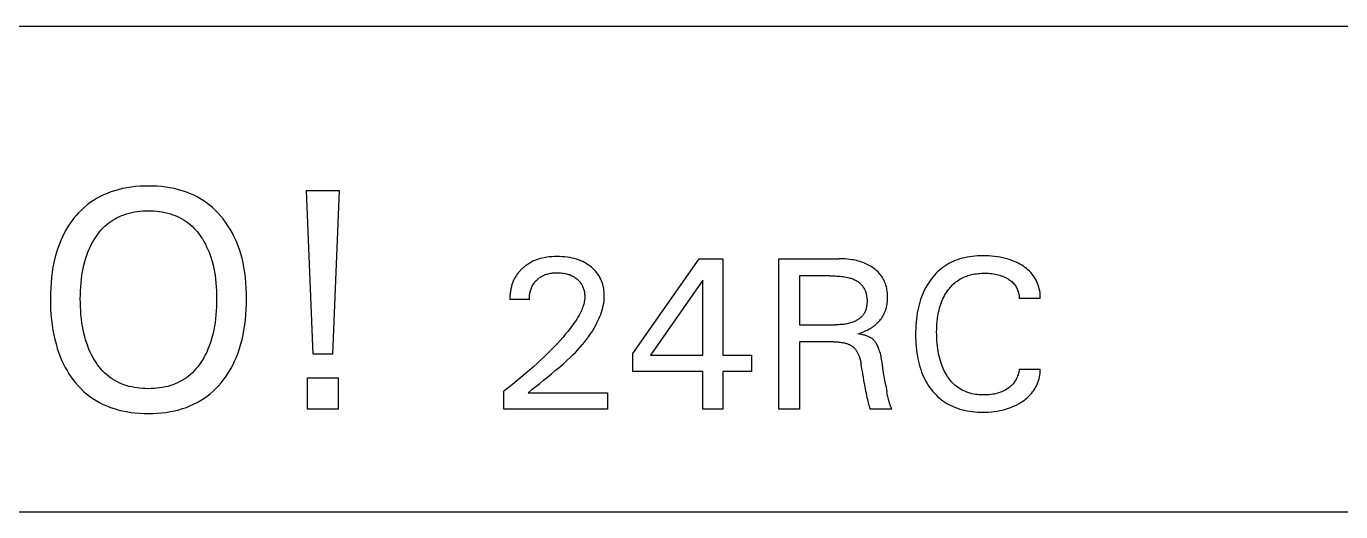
# Model space of a CAD drawing. Extents: x 0 to 420, y 0 to 297.
# Drawn here: x 152.82 to 172.04, y 186.17 to 193.27 of the extents above; entities that cross this region are included whole.
import ezdxf

# ---------------------------------------------------------------- set-up
doc = ezdxf.new("R2010")
doc.units = 0
doc.header["$LTSCALE"] = 23.1
doc.layers.add('10000_FRONT', color=7, linetype='CONTINUOUS')

msp = doc.modelspace()

# ---------------------------------------------------------------- linework, layer by layer
at = {"layer": '10000_FRONT', "color": 7, "linetype": 'CONTINUOUS'}
for p, q in [((143.848, 193.273), (176.848, 193.273)), ((154.161, 190.883), (154.106, 190.868)), ((154.223, 190.898), (154.161, 190.883)), ((154.285, 190.91), (154.223, 190.898)), ((154.348, 190.92), (154.285, 190.91)), ((154.411, 190.927), (154.348, 190.92)), ((154.475, 190.932), (154.411, 190.927)), ((154.538, 190.935), (154.475, 190.932)), ((154.602, 190.936), (154.538, 190.935)), ((154.665, 190.935), (154.602, 190.936)), ((154.729, 190.932), (154.665, 190.935)), ((154.792, 190.927), (154.729, 190.932)), ((154.855, 190.92), (154.792, 190.927)), ((154.917, 190.91), (154.855, 190.92)), ((154.979, 190.898), (154.917, 190.91)), ((155.041, 190.883), (154.979, 190.898)), ((155.095, 190.867), (155.041, 190.883)), ((153.75, 190.693), (153.706, 190.659)), ((153.797, 190.724), (153.75, 190.693)), ((153.845, 190.754), (153.797, 190.724)), ((153.895, 190.782), (153.845, 190.754)), ((153.946, 190.807), (153.895, 190.782)), ((153.999, 190.829), (153.946, 190.807)), ((154.052, 190.85), (153.999, 190.829)), ((154.106, 190.868), (154.052, 190.85)), ((155.149, 190.849), (155.095, 190.867)), ((155.203, 190.829), (155.149, 190.849)), ((155.255, 190.806), (155.203, 190.829)), ((155.306, 190.781), (155.255, 190.806)), ((155.356, 190.753), (155.306, 190.781)), ((155.404, 190.723), (155.356, 190.753)), ((155.451, 190.692), (155.404, 190.723)), ((155.495, 190.657), (155.451, 190.692)), ((157.01, 188.476), (156.915, 190.873)), ((156.915, 190.873), (157.391, 190.873)), ((157.391, 190.873), (157.296, 188.476)), ((153.545, 190.503), (153.509, 190.46)), ((153.582, 190.545), (153.545, 190.503)), ((153.622, 190.585), (153.582, 190.545)), ((153.663, 190.623), (153.622, 190.585)), ((153.706, 190.659), (153.663, 190.623)), ((154.18, 190.49), (154.213, 190.504)), ((154.213, 190.504), (154.248, 190.517)), ((154.248, 190.517), (154.282, 190.529)), ((154.282, 190.529), (154.321, 190.54)), ((154.321, 190.54), (154.361, 190.549)), ((154.361, 190.549), (154.4, 190.557)), ((154.4, 190.557), (154.44, 190.563)), ((154.44, 190.563), (154.481, 190.568)), ((154.481, 190.568), (154.521, 190.571)), ((154.521, 190.571), (154.561, 190.573)), ((154.561, 190.573), (154.602, 190.573)), ((154.602, 190.573), (154.643, 190.573)), ((154.643, 190.573), (154.683, 190.571)), ((154.683, 190.571), (154.724, 190.568)), ((154.724, 190.568), (154.764, 190.563)), ((154.764, 190.563), (154.804, 190.557)), ((154.804, 190.557), (154.844, 190.549)), ((154.844, 190.549), (154.884, 190.54)), ((154.884, 190.54), (154.923, 190.529)), ((154.923, 190.529), (154.958, 190.517)), ((154.958, 190.517), (154.992, 190.504)), ((154.992, 190.504), (155.026, 190.49)), ((155.538, 190.621), (155.495, 190.657)), ((155.58, 190.583), (155.538, 190.621)), ((155.619, 190.543), (155.58, 190.583)), ((155.657, 190.501), (155.619, 190.543)), ((155.693, 190.458), (155.657, 190.501)), ((153.43, 190.349), (153.399, 190.298)), ((153.463, 190.398), (153.43, 190.349)), ((153.498, 190.446), (153.463, 190.398)), ((153.509, 190.46), (153.498, 190.446)), ((153.913, 190.294), (153.938, 190.321)), ((153.938, 190.321), (153.965, 190.347)), ((153.965, 190.347), (153.993, 190.372)), ((153.993, 190.372), (154.022, 190.396)), ((154.022, 190.396), (154.052, 190.418)), ((154.052, 190.418), (154.083, 190.438)), ((154.083, 190.438), (154.114, 190.457)), ((154.114, 190.457), (154.146, 190.474)), ((154.146, 190.474), (154.18, 190.49)), ((155.026, 190.49), (155.059, 190.474)), ((155.059, 190.474), (155.092, 190.457)), ((155.092, 190.457), (155.123, 190.438)), ((155.123, 190.438), (155.154, 190.418)), ((155.154, 190.418), (155.184, 190.396)), ((155.184, 190.396), (155.213, 190.372)), ((155.213, 190.372), (155.241, 190.347)), ((155.241, 190.347), (155.268, 190.321)), ((155.268, 190.321), (155.293, 190.294)), ((155.731, 190.408), (155.693, 190.458)), ((155.766, 190.356), (155.731, 190.408)), ((155.799, 190.303), (155.766, 190.356)), ((155.83, 190.248), (155.799, 190.303)), ((153.32, 190.139), (153.295, 190.076)), ((153.344, 190.193), (153.32, 190.139)), ((153.371, 190.246), (153.344, 190.193)), ((153.399, 190.298), (153.371, 190.246)), ((153.775, 190.095), (153.798, 190.135)), ((153.798, 190.135), (153.822, 190.174)), ((153.822, 190.174), (153.843, 190.205)), ((153.843, 190.205), (153.865, 190.236)), ((153.865, 190.236), (153.888, 190.265)), ((153.888, 190.265), (153.913, 190.294)), ((155.293, 190.294), (155.318, 190.265)), ((155.318, 190.265), (155.341, 190.236)), ((155.341, 190.236), (155.363, 190.205)), ((155.363, 190.205), (155.384, 190.174)), ((155.384, 190.174), (155.391, 190.164)), ((155.391, 190.164), (155.414, 190.126)), ((155.414, 190.126), (155.435, 190.088)), ((155.858, 190.193), (155.83, 190.248)), ((155.884, 190.136), (155.858, 190.193)), ((155.91, 190.073), (155.884, 190.136)), ((153.252, 189.947), (153.235, 189.882)), ((153.272, 190.012), (153.252, 189.947)), ((153.295, 190.076), (153.272, 190.012)), ((153.686, 189.879), (153.702, 189.927)), ((153.702, 189.927), (153.718, 189.97)), ((153.718, 189.97), (153.736, 190.013)), ((153.736, 190.013), (153.755, 190.054)), ((153.755, 190.054), (153.775, 190.095)), ((155.435, 190.088), (155.454, 190.049)), ((155.454, 190.049), (155.472, 190.009)), ((155.472, 190.009), (155.489, 189.968)), ((155.489, 189.968), (155.504, 189.927)), ((155.504, 189.927), (155.52, 189.879)), ((155.933, 190.009), (155.91, 190.073)), ((155.953, 189.945), (155.933, 190.009)), ((155.971, 189.879), (155.953, 189.945)), ((166.805, 189.916), (166.766, 189.916)), ((166.848, 189.916), (166.805, 189.916)), ((153.206, 189.749), (153.194, 189.674)), ((153.219, 189.816), (153.206, 189.749)), ((153.235, 189.882), (153.219, 189.816)), ((153.638, 189.682), (153.648, 189.732)), ((153.648, 189.732), (153.659, 189.781)), ((153.659, 189.781), (153.672, 189.831)), ((153.672, 189.831), (153.686, 189.879)), ((155.52, 189.879), (155.534, 189.831)), ((155.534, 189.831), (155.547, 189.781)), ((155.547, 189.781), (155.558, 189.732)), ((155.558, 189.732), (155.568, 189.682)), ((155.986, 189.813), (155.971, 189.879)), ((155.999, 189.747), (155.986, 189.813)), ((156.012, 189.672), (155.999, 189.747)), ((160.067, 189.728), (160.056, 189.718)), ((160.077, 189.737), (160.067, 189.728)), ((160.088, 189.746), (160.077, 189.737)), ((160.096, 189.753), (160.088, 189.746)), ((160.105, 189.76), (160.096, 189.753)), ((160.113, 189.767), (160.105, 189.76)), ((160.14, 189.786), (160.113, 189.767)), ((160.168, 189.804), (160.14, 189.786)), ((160.196, 189.82), (160.168, 189.804)), ((160.225, 189.835), (160.196, 189.82)), ((160.252, 189.846), (160.225, 189.835)), ((160.278, 189.857), (160.252, 189.846)), ((160.306, 189.866), (160.278, 189.857)), ((160.333, 189.874), (160.306, 189.866)), ((160.361, 189.882), (160.333, 189.874)), ((160.389, 189.888), (160.361, 189.882)), ((160.427, 189.894), (160.389, 189.888)), ((160.464, 189.899), (160.427, 189.894)), ((160.502, 189.903), (160.464, 189.899)), ((160.541, 189.905), (160.502, 189.903)), ((160.579, 189.905), (160.541, 189.905)), ((160.616, 189.905), (160.579, 189.905)), ((160.653, 189.903), (160.616, 189.905)), ((160.69, 189.9), (160.653, 189.903)), ((160.727, 189.896), (160.69, 189.9)), ((160.764, 189.89), (160.727, 189.896)), ((160.797, 189.883), (160.764, 189.89)), ((160.829, 189.875), (160.797, 189.883)), ((160.862, 189.866), (160.829, 189.875)), ((160.893, 189.855), (160.862, 189.866)), ((160.925, 189.843), (160.893, 189.855)), ((160.953, 189.83), (160.925, 189.843)), ((160.981, 189.816), (160.953, 189.83)), ((161.008, 189.8), (160.981, 189.816)), ((161.035, 189.783), (161.008, 189.8)), ((161.061, 189.765), (161.035, 189.783)), ((161.082, 189.748), (161.061, 189.765)), ((161.103, 189.73), (161.082, 189.748)), ((161.123, 189.71), (161.103, 189.73)), ((161.686, 188.488), (162.656, 189.873)), ((162.656, 189.873), (163.003, 189.873)), ((163.003, 189.873), (163.003, 188.463)), ((163.822, 187.673), (163.822, 189.873)), ((163.822, 189.873), (164.698, 189.873)), ((164.73, 189.872), (164.698, 189.873)), ((164.762, 189.871), (164.73, 189.872)), ((164.793, 189.869), (164.762, 189.871)), ((164.825, 189.867), (164.793, 189.869)), ((164.857, 189.863), (164.825, 189.867)), ((164.888, 189.859), (164.857, 189.863)), ((164.912, 189.855), (164.888, 189.859)), ((164.936, 189.85), (164.912, 189.855)), ((164.959, 189.845), (164.936, 189.85)), ((164.983, 189.839), (164.959, 189.845)), ((165.006, 189.832), (164.983, 189.839)), ((165.029, 189.825), (165.006, 189.832)), ((165.052, 189.817), (165.029, 189.825)), ((165.073, 189.809), (165.052, 189.817)), ((165.093, 189.8), (165.073, 189.809)), ((165.114, 189.79), (165.093, 189.8)), ((165.133, 189.78), (165.114, 189.79)), ((165.153, 189.77), (165.133, 189.78)), ((165.172, 189.758), (165.153, 189.77)), ((165.191, 189.746), (165.172, 189.758)), ((165.208, 189.734), (165.191, 189.746)), ((165.225, 189.722), (165.208, 189.734)), ((166.194, 189.724), (166.168, 189.702)), ((166.221, 189.745), (166.194, 189.724)), ((166.249, 189.765), (166.221, 189.745)), ((166.279, 189.784), (166.249, 189.765)), ((166.308, 189.801), (166.279, 189.784)), ((166.339, 189.817), (166.308, 189.801)), ((166.37, 189.832), (166.339, 189.817)), ((166.402, 189.846), (166.37, 189.832)), ((166.435, 189.858), (166.402, 189.846)), ((166.467, 189.869), (166.435, 189.858)), ((166.501, 189.879), (166.467, 189.869)), ((166.538, 189.888), (166.501, 189.879)), ((166.575, 189.896), (166.538, 189.888)), ((166.613, 189.902), (166.575, 189.896)), ((166.651, 189.907), (166.613, 189.902)), ((166.689, 189.911), (166.651, 189.907)), ((166.728, 189.914), (166.689, 189.911)), ((166.766, 189.916), (166.728, 189.914)), ((166.891, 189.914), (166.848, 189.916)), ((166.934, 189.911), (166.891, 189.914)), ((166.977, 189.907), (166.934, 189.911)), ((167.02, 189.901), (166.977, 189.907)), ((167.059, 189.894), (167.02, 189.901)), ((167.097, 189.887), (167.059, 189.894)), ((167.135, 189.877), (167.097, 189.887)), ((167.173, 189.867), (167.135, 189.877)), ((167.21, 189.855), (167.173, 189.867)), ((167.238, 189.844), (167.21, 189.855)), ((167.266, 189.833), (167.238, 189.844)), ((167.294, 189.821), (167.266, 189.833)), ((167.321, 189.807), (167.294, 189.821)), ((167.348, 189.793), (167.321, 189.807)), ((167.374, 189.778), (167.348, 189.793)), ((167.398, 189.762), (167.374, 189.778)), ((167.421, 189.746), (167.398, 189.762)), ((167.443, 189.728), (167.421, 189.746)), ((167.465, 189.71), (167.443, 189.728)), ((153.185, 189.598), (153.178, 189.522)), ((153.194, 189.674), (153.185, 189.598)), ((153.617, 189.518), (153.623, 189.575)), ((153.623, 189.575), (153.63, 189.632)), ((153.63, 189.632), (153.638, 189.682)), ((155.568, 189.682), (155.576, 189.632)), ((155.576, 189.632), (155.584, 189.575)), ((155.584, 189.575), (155.59, 189.518)), ((156.021, 189.596), (156.012, 189.672)), ((156.029, 189.52), (156.021, 189.596)), ((159.938, 189.544), (159.932, 189.531)), ((159.943, 189.557), (159.938, 189.544)), ((159.949, 189.57), (159.943, 189.557)), ((159.956, 189.583), (159.949, 189.57)), ((159.962, 189.595), (159.956, 189.583)), ((159.969, 189.607), (159.962, 189.595)), ((159.977, 189.62), (159.969, 189.607)), ((159.984, 189.631), (159.977, 189.62)), ((159.992, 189.643), (159.984, 189.631)), ((160.001, 189.654), (159.992, 189.643)), ((160.009, 189.665), (160.001, 189.654)), ((160.018, 189.676), (160.009, 189.665)), ((160.027, 189.687), (160.018, 189.676)), ((160.037, 189.698), (160.027, 189.687)), ((160.046, 189.708), (160.037, 189.698)), ((160.056, 189.718), (160.046, 189.708)), ((160.247, 189.521), (160.255, 189.533)), ((160.255, 189.533), (160.265, 189.544)), ((160.265, 189.544), (160.275, 189.554)), ((160.275, 189.554), (160.285, 189.564)), ((160.285, 189.564), (160.296, 189.574)), ((160.296, 189.574), (160.307, 189.583)), ((160.307, 189.583), (160.318, 189.592)), ((160.318, 189.592), (160.33, 189.6)), ((160.33, 189.6), (160.342, 189.608)), ((160.342, 189.608), (160.354, 189.615)), ((160.354, 189.615), (160.367, 189.622)), ((160.367, 189.622), (160.38, 189.629)), ((160.38, 189.629), (160.394, 189.635)), ((160.394, 189.635), (160.408, 189.64)), ((160.408, 189.64), (160.422, 189.645)), ((160.422, 189.645), (160.436, 189.649)), ((160.436, 189.649), (160.451, 189.653)), ((160.451, 189.653), (160.465, 189.657)), ((160.465, 189.657), (160.481, 189.66)), ((160.481, 189.66), (160.497, 189.663)), ((160.497, 189.663), (160.513, 189.665)), ((160.513, 189.665), (160.53, 189.666)), ((160.53, 189.666), (160.546, 189.668)), ((160.546, 189.668), (160.562, 189.668)), ((160.562, 189.668), (160.579, 189.668)), ((160.579, 189.668), (160.597, 189.668)), ((160.597, 189.668), (160.616, 189.667)), ((160.616, 189.667), (160.634, 189.666)), ((160.634, 189.666), (160.653, 189.664)), ((160.653, 189.664), (160.671, 189.662)), ((160.671, 189.662), (160.69, 189.659)), ((160.69, 189.659), (160.704, 189.656)), ((160.704, 189.656), (160.718, 189.652)), ((160.718, 189.652), (160.731, 189.649)), ((160.731, 189.649), (160.745, 189.644)), ((160.745, 189.644), (160.759, 189.64)), ((160.759, 189.64), (160.772, 189.635)), ((160.772, 189.635), (160.785, 189.629)), ((160.785, 189.629), (160.799, 189.622)), ((160.799, 189.622), (160.813, 189.615)), ((160.813, 189.615), (160.827, 189.607)), ((160.827, 189.607), (160.84, 189.598)), ((160.84, 189.598), (160.853, 189.589)), ((160.853, 189.589), (160.866, 189.58)), ((160.866, 189.58), (160.876, 189.57)), ((160.876, 189.57), (160.887, 189.561)), ((160.887, 189.561), (160.897, 189.551)), ((160.897, 189.551), (160.906, 189.541)), ((160.906, 189.541), (160.915, 189.53)), ((161.142, 189.69), (161.123, 189.71)), ((161.16, 189.669), (161.142, 189.69)), ((161.177, 189.647), (161.16, 189.669)), ((161.192, 189.624), (161.177, 189.647)), ((161.205, 189.6), (161.192, 189.624)), ((161.217, 189.576), (161.205, 189.6)), ((161.228, 189.551), (161.217, 189.576)), ((161.238, 189.525), (161.228, 189.551)), ((162.709, 189.559), (161.943, 188.463)), ((162.709, 188.463), (162.709, 189.559)), ((164.123, 189.623), (164.123, 188.908)), ((164.567, 189.623), (164.123, 189.623)), ((164.567, 189.623), (164.593, 189.623)), ((164.593, 189.623), (164.618, 189.623)), ((164.618, 189.623), (164.644, 189.622)), ((164.644, 189.622), (164.669, 189.62)), ((164.669, 189.62), (164.695, 189.618)), ((164.695, 189.618), (164.72, 189.616)), ((164.72, 189.616), (164.741, 189.614)), ((164.741, 189.614), (164.762, 189.611)), ((164.762, 189.611), (164.783, 189.608)), ((164.783, 189.608), (164.804, 189.604)), ((164.804, 189.604), (164.824, 189.6)), ((164.824, 189.6), (164.845, 189.595)), ((164.845, 189.595), (164.859, 189.591)), ((164.859, 189.591), (164.873, 189.587)), ((164.873, 189.587), (164.887, 189.582)), ((164.887, 189.582), (164.901, 189.577)), ((164.901, 189.577), (164.915, 189.572)), ((164.915, 189.572), (164.928, 189.566)), ((164.928, 189.566), (164.941, 189.559)), ((164.941, 189.559), (164.953, 189.553)), ((164.953, 189.553), (164.965, 189.546)), ((164.965, 189.546), (164.976, 189.539)), ((164.976, 189.539), (164.987, 189.531)), ((165.241, 189.708), (165.225, 189.722)), ((165.257, 189.694), (165.241, 189.708)), ((165.272, 189.68), (165.257, 189.694)), ((165.287, 189.664), (165.272, 189.68)), ((165.301, 189.648), (165.287, 189.664)), ((165.314, 189.632), (165.301, 189.648)), ((165.326, 189.615), (165.314, 189.632)), ((165.337, 189.598), (165.326, 189.615)), ((165.347, 189.58), (165.337, 189.598)), ((165.357, 189.562), (165.347, 189.58)), ((165.366, 189.544), (165.357, 189.562)), ((165.374, 189.525), (165.366, 189.544)), ((166.03, 189.546), (166.009, 189.516)), ((166.051, 189.576), (166.03, 189.546)), ((166.073, 189.603), (166.051, 189.576)), ((166.095, 189.629), (166.073, 189.603)), ((166.119, 189.655), (166.095, 189.629)), ((166.143, 189.679), (166.119, 189.655)), ((166.168, 189.702), (166.143, 189.679)), ((166.395, 189.52), (166.412, 189.534)), ((166.412, 189.534), (166.43, 189.547)), ((166.43, 189.547), (166.449, 189.56)), ((166.449, 189.56), (166.468, 189.572)), ((166.468, 189.572), (166.488, 189.583)), ((166.488, 189.583), (166.508, 189.593)), ((166.508, 189.593), (166.528, 189.603)), ((166.528, 189.603), (166.549, 189.611)), ((166.549, 189.611), (166.57, 189.62)), ((166.57, 189.62), (166.591, 189.627)), ((166.591, 189.627), (166.613, 189.633)), ((166.613, 189.633), (166.637, 189.64)), ((166.637, 189.64), (166.661, 189.645)), ((166.661, 189.645), (166.686, 189.65)), ((166.686, 189.65), (166.711, 189.654)), ((166.711, 189.654), (166.736, 189.657)), ((166.736, 189.657), (166.761, 189.659)), ((166.761, 189.659), (166.786, 189.661)), ((166.786, 189.661), (166.811, 189.662)), ((166.811, 189.662), (166.836, 189.662)), ((166.836, 189.662), (166.861, 189.662)), ((166.861, 189.662), (166.887, 189.661)), ((166.887, 189.661), (166.912, 189.659)), ((166.912, 189.659), (166.937, 189.656)), ((166.937, 189.656), (166.963, 189.653)), ((166.963, 189.653), (166.985, 189.649)), ((166.985, 189.649), (167.008, 189.644)), ((167.008, 189.644), (167.031, 189.639)), ((167.031, 189.639), (167.053, 189.632)), ((167.053, 189.632), (167.075, 189.625)), ((167.075, 189.625), (167.095, 189.617)), ((167.095, 189.617), (167.115, 189.609)), ((167.115, 189.609), (167.135, 189.599)), ((167.135, 189.599), (167.154, 189.589)), ((167.154, 189.589), (167.173, 189.578)), ((167.173, 189.578), (167.187, 189.569)), ((167.187, 189.569), (167.201, 189.559)), ((167.201, 189.559), (167.215, 189.549)), ((167.215, 189.549), (167.228, 189.538)), ((167.228, 189.538), (167.24, 189.526)), ((167.486, 189.691), (167.465, 189.71)), ((167.506, 189.671), (167.486, 189.691)), ((167.524, 189.649), (167.506, 189.671)), ((167.541, 189.628), (167.524, 189.649)), ((167.556, 189.606), (167.541, 189.628)), ((167.57, 189.584), (167.556, 189.606)), ((167.583, 189.56), (167.57, 189.584)), ((167.595, 189.536), (167.583, 189.56)), ((167.605, 189.512), (167.595, 189.536)), ((153.17, 189.369), (153.169, 189.292)), ((153.173, 189.445), (153.17, 189.369)), ((153.178, 189.522), (153.173, 189.445)), ((153.606, 189.287), (153.607, 189.345)), ((153.607, 189.345), (153.609, 189.403)), ((153.609, 189.403), (153.612, 189.46)), ((153.612, 189.46), (153.617, 189.518)), ((155.59, 189.518), (155.594, 189.46)), ((155.594, 189.46), (155.597, 189.403)), ((155.597, 189.403), (155.599, 189.345)), ((155.599, 189.345), (155.6, 189.287)), ((156.034, 189.444), (156.029, 189.52)), ((156.037, 189.368), (156.034, 189.444)), ((156.038, 189.292), (156.037, 189.368)), ((159.89, 189.341), (159.889, 189.325)), ((159.891, 189.356), (159.89, 189.341)), ((159.893, 189.372), (159.891, 189.356)), ((159.895, 189.387), (159.893, 189.372)), ((159.897, 189.402), (159.895, 189.387)), ((159.9, 189.418), (159.897, 189.402)), ((159.903, 189.433), (159.9, 189.418)), ((159.906, 189.448), (159.903, 189.433)), ((159.91, 189.464), (159.906, 189.448)), ((159.914, 189.477), (159.91, 189.464)), ((159.918, 189.491), (159.914, 189.477)), ((159.922, 189.504), (159.918, 189.491)), ((159.927, 189.518), (159.922, 189.504)), ((159.932, 189.531), (159.927, 189.518)), ((160.175, 189.327), (160.177, 189.343)), ((160.177, 189.343), (160.179, 189.359)), ((160.179, 189.359), (160.182, 189.375)), ((160.182, 189.375), (160.186, 189.391)), ((160.186, 189.391), (160.189, 189.405)), ((160.189, 189.405), (160.194, 189.419)), ((160.194, 189.419), (160.198, 189.433)), ((160.198, 189.433), (160.204, 189.446)), ((160.204, 189.446), (160.21, 189.46)), ((160.21, 189.46), (160.216, 189.473)), ((160.216, 189.473), (160.223, 189.486)), ((160.223, 189.486), (160.23, 189.498)), ((160.23, 189.498), (160.238, 189.51)), ((160.238, 189.51), (160.247, 189.521)), ((160.915, 189.53), (160.924, 189.519)), ((160.924, 189.519), (160.931, 189.507)), ((160.931, 189.507), (160.939, 189.495)), ((160.939, 189.495), (160.946, 189.483)), ((160.946, 189.483), (160.952, 189.47)), ((160.952, 189.47), (160.957, 189.457)), ((160.957, 189.457), (160.962, 189.444)), ((160.962, 189.444), (160.967, 189.431)), ((160.967, 189.431), (160.971, 189.417)), ((160.971, 189.417), (160.975, 189.402)), ((160.975, 189.402), (160.978, 189.387)), ((160.978, 189.387), (160.98, 189.372)), ((160.98, 189.372), (160.982, 189.356)), ((160.982, 189.356), (160.984, 189.341)), ((160.984, 189.341), (160.984, 189.325)), ((161.246, 189.499), (161.238, 189.525)), ((161.254, 189.47), (161.246, 189.499)), ((161.26, 189.441), (161.254, 189.47)), ((161.264, 189.411), (161.26, 189.441)), ((161.268, 189.382), (161.264, 189.411)), ((161.269, 189.352), (161.268, 189.382)), ((161.269, 189.322), (161.269, 189.352)), ((164.987, 189.531), (164.997, 189.523)), ((164.997, 189.523), (165.008, 189.514)), ((165.008, 189.514), (165.017, 189.505)), ((165.017, 189.505), (165.027, 189.495)), ((165.027, 189.495), (165.036, 189.485)), ((165.036, 189.485), (165.044, 189.475)), ((165.044, 189.475), (165.052, 189.464)), ((165.052, 189.464), (165.059, 189.453)), ((165.059, 189.453), (165.066, 189.442)), ((165.066, 189.442), (165.072, 189.43)), ((165.072, 189.43), (165.078, 189.418)), ((165.078, 189.418), (165.083, 189.406)), ((165.083, 189.406), (165.088, 189.394)), ((165.088, 189.394), (165.092, 189.381)), ((165.092, 189.381), (165.097, 189.367)), ((165.097, 189.367), (165.101, 189.352)), ((165.101, 189.352), (165.104, 189.338)), ((165.381, 189.505), (165.374, 189.525)), ((165.388, 189.486), (165.381, 189.505)), ((165.394, 189.464), (165.388, 189.486)), ((165.399, 189.442), (165.394, 189.464)), ((165.403, 189.42), (165.399, 189.442)), ((165.407, 189.398), (165.403, 189.42)), ((165.409, 189.376), (165.407, 189.398)), ((165.411, 189.353), (165.409, 189.376)), ((165.412, 189.331), (165.411, 189.353)), ((165.923, 189.352), (165.909, 189.314)), ((165.938, 189.386), (165.923, 189.352)), ((165.954, 189.419), (165.938, 189.386)), ((165.971, 189.452), (165.954, 189.419)), ((165.989, 189.484), (165.971, 189.452)), ((166.009, 189.516), (165.989, 189.484)), ((166.245, 189.335), (166.259, 189.358)), ((166.259, 189.358), (166.273, 189.381)), ((166.273, 189.381), (166.288, 189.403)), ((166.288, 189.403), (166.302, 189.422)), ((166.302, 189.422), (166.316, 189.439)), ((166.316, 189.439), (166.33, 189.456)), ((166.33, 189.456), (166.346, 189.473)), ((166.346, 189.473), (166.361, 189.489)), ((166.361, 189.489), (166.378, 189.505)), ((166.378, 189.505), (166.395, 189.52)), ((167.24, 189.526), (167.252, 189.514)), ((167.252, 189.514), (167.263, 189.502)), ((167.263, 189.502), (167.273, 189.489)), ((167.273, 189.489), (167.282, 189.476)), ((167.282, 189.476), (167.291, 189.463)), ((167.291, 189.463), (167.299, 189.449)), ((167.299, 189.449), (167.306, 189.435)), ((167.306, 189.435), (167.312, 189.42)), ((167.312, 189.42), (167.318, 189.405)), ((167.318, 189.405), (167.323, 189.389)), ((167.323, 189.389), (167.328, 189.373)), ((167.328, 189.373), (167.331, 189.357)), ((167.331, 189.357), (167.334, 189.34)), ((167.334, 189.34), (167.336, 189.323)), ((167.615, 189.487), (167.605, 189.512)), ((167.623, 189.459), (167.615, 189.487)), ((167.631, 189.431), (167.623, 189.459)), ((167.637, 189.403), (167.631, 189.431)), ((167.641, 189.375), (167.637, 189.403)), ((167.644, 189.347), (167.641, 189.375)), ((167.645, 189.318), (167.644, 189.347)), ((153.169, 189.292), (153.169, 189.214)), ((153.169, 189.214), (153.172, 189.136)), ((153.607, 189.229), (153.606, 189.287)), ((153.609, 189.17), (153.607, 189.229)), ((153.612, 189.112), (153.609, 189.17)), ((155.598, 189.17), (155.594, 189.111)), ((155.599, 189.229), (155.598, 189.17)), ((155.6, 189.287), (155.599, 189.229)), ((156.034, 189.136), (156.037, 189.214)), ((156.037, 189.214), (156.038, 189.292)), ((159.889, 189.325), (159.888, 189.309)), ((159.888, 189.309), (159.888, 189.294)), ((159.888, 189.294), (159.888, 189.279)), ((160.173, 189.279), (159.888, 189.279)), ((160.173, 189.295), (160.174, 189.311)), ((160.173, 189.279), (160.173, 189.295)), ((160.174, 189.311), (160.175, 189.327)), ((160.955, 189.165), (160.947, 189.145)), ((160.962, 189.185), (160.955, 189.165)), ((160.968, 189.206), (160.962, 189.185)), ((160.973, 189.226), (160.968, 189.206)), ((160.977, 189.247), (160.973, 189.226)), ((160.981, 189.268), (160.977, 189.247)), ((160.983, 189.289), (160.981, 189.268)), ((160.984, 189.31), (160.983, 189.289)), ((160.984, 189.325), (160.984, 189.31)), ((161.238, 189.123), (161.247, 189.155)), ((161.247, 189.155), (161.254, 189.188)), ((161.254, 189.188), (161.26, 189.222)), ((161.26, 189.222), (161.265, 189.255)), ((161.265, 189.255), (161.268, 189.289)), ((161.268, 189.289), (161.269, 189.322)), ((165.099, 189.148), (165.096, 189.136)), ((165.102, 189.16), (165.099, 189.148)), ((165.104, 189.172), (165.102, 189.16)), ((165.104, 189.338), (165.106, 189.323)), ((165.106, 189.185), (165.104, 189.172)), ((165.106, 189.323), (165.108, 189.308)), ((165.108, 189.197), (165.106, 189.185)), ((165.108, 189.308), (165.11, 189.293)), ((165.109, 189.21), (165.108, 189.197)), ((165.11, 189.222), (165.109, 189.21)), ((165.11, 189.293), (165.111, 189.278)), ((165.111, 189.235), (165.11, 189.222)), ((165.111, 189.278), (165.111, 189.263)), ((165.111, 189.263), (165.111, 189.247)), ((165.111, 189.247), (165.111, 189.235)), ((165.39, 189.141), (165.395, 189.162)), ((165.395, 189.162), (165.4, 189.182)), ((165.4, 189.182), (165.404, 189.203)), ((165.404, 189.203), (165.407, 189.224)), ((165.407, 189.224), (165.409, 189.245)), ((165.409, 189.245), (165.411, 189.266)), ((165.411, 189.266), (165.412, 189.287)), ((165.412, 189.308), (165.412, 189.331)), ((165.412, 189.287), (165.412, 189.308)), ((165.862, 189.159), (165.854, 189.12)), ((165.872, 189.199), (165.862, 189.159)), ((165.883, 189.237), (165.872, 189.199)), ((165.895, 189.276), (165.883, 189.237)), ((165.909, 189.314), (165.895, 189.276)), ((166.165, 189.122), (166.172, 189.151)), ((166.172, 189.151), (166.181, 189.18)), ((166.181, 189.18), (166.19, 189.208)), ((166.19, 189.208), (166.2, 189.236)), ((166.2, 189.236), (166.21, 189.261)), ((166.21, 189.261), (166.221, 189.286)), ((166.221, 189.286), (166.233, 189.311)), ((166.233, 189.311), (166.245, 189.335)), ((167.336, 189.323), (167.336, 189.306)), ((167.336, 189.306), (167.336, 189.29)), ((167.645, 189.29), (167.336, 189.29)), ((167.645, 189.29), (167.645, 189.318)), ((153.172, 189.136), (153.177, 189.059)), ((153.177, 189.059), (153.184, 188.981)), ((153.184, 188.981), (153.194, 188.904)), ((153.616, 189.053), (153.612, 189.112)), ((153.622, 188.995), (153.616, 189.053)), ((153.63, 188.937), (153.622, 188.995)), ((155.584, 188.994), (155.576, 188.936)), ((155.59, 189.053), (155.584, 188.994)), ((155.594, 189.111), (155.59, 189.053)), ((156.012, 188.904), (156.022, 188.981)), ((156.022, 188.981), (156.029, 189.059)), ((156.029, 189.059), (156.034, 189.136)), ((160.849, 188.961), (160.83, 188.933)), ((160.867, 188.989), (160.849, 188.961)), ((160.884, 189.017), (160.867, 188.989)), ((160.901, 189.046), (160.884, 189.017)), ((160.916, 189.076), (160.901, 189.046)), ((160.931, 189.106), (160.916, 189.076)), ((160.939, 189.125), (160.931, 189.106)), ((160.947, 189.145), (160.939, 189.125)), ((161.162, 188.933), (161.177, 188.963)), ((161.177, 188.963), (161.191, 188.994)), ((161.191, 188.994), (161.204, 189.026)), ((161.204, 189.026), (161.217, 189.058)), ((161.217, 189.058), (161.228, 189.09)), ((161.228, 189.09), (161.238, 189.123)), ((164.929, 188.955), (164.917, 188.95)), ((164.941, 188.961), (164.929, 188.955)), ((164.953, 188.967), (164.941, 188.961)), ((164.964, 188.973), (164.953, 188.967)), ((164.975, 188.98), (164.964, 188.973)), ((164.986, 188.987), (164.975, 188.98)), ((164.997, 188.995), (164.986, 188.987)), ((165.007, 189.003), (164.997, 188.995)), ((165.017, 189.011), (165.007, 189.003)), ((165.027, 189.02), (165.017, 189.011)), ((165.036, 189.029), (165.027, 189.02)), ((165.044, 189.038), (165.036, 189.029)), ((165.052, 189.048), (165.044, 189.038)), ((165.06, 189.059), (165.052, 189.048)), ((165.066, 189.069), (165.06, 189.059)), ((165.072, 189.079), (165.066, 189.069)), ((165.078, 189.09), (165.072, 189.079)), ((165.083, 189.101), (165.078, 189.09)), ((165.088, 189.113), (165.083, 189.101)), ((165.092, 189.124), (165.088, 189.113)), ((165.096, 189.136), (165.092, 189.124)), ((165.283, 188.953), (165.297, 188.969)), ((165.297, 188.969), (165.309, 188.984)), ((165.309, 188.984), (165.321, 189.001)), ((165.321, 189.001), (165.332, 189.017)), ((165.332, 189.017), (165.343, 189.034)), ((165.343, 189.034), (165.352, 189.051)), ((165.352, 189.051), (165.361, 189.068)), ((165.361, 189.068), (165.369, 189.086)), ((165.369, 189.086), (165.377, 189.104)), ((165.377, 189.104), (165.384, 189.123)), ((165.384, 189.123), (165.39, 189.141)), ((165.833, 188.99), (165.829, 188.945)), ((165.839, 189.035), (165.833, 188.99)), ((165.846, 189.08), (165.839, 189.035)), ((165.854, 189.12), (165.846, 189.08)), ((166.134, 188.917), (166.137, 188.956)), ((166.137, 188.956), (166.141, 188.996)), ((166.141, 188.996), (166.144, 189.015)), ((166.144, 189.015), (166.147, 189.035)), ((166.147, 189.035), (166.152, 189.064)), ((166.152, 189.064), (166.158, 189.093)), ((166.158, 189.093), (166.165, 189.122)), ((153.194, 188.904), (153.206, 188.827)), ((153.206, 188.827), (153.218, 188.759)), ((153.638, 188.886), (153.63, 188.937)), ((153.647, 188.835), (153.638, 188.886)), ((153.658, 188.785), (153.647, 188.835)), ((153.67, 188.735), (153.658, 188.785)), ((155.548, 188.784), (155.536, 188.734)), ((155.559, 188.834), (155.548, 188.784)), ((155.568, 188.885), (155.559, 188.834)), ((155.576, 188.936), (155.568, 188.885)), ((155.987, 188.76), (156, 188.827)), ((156, 188.827), (156.012, 188.904)), ((160.698, 188.764), (160.661, 188.72)), ((160.735, 188.808), (160.698, 188.764)), ((160.771, 188.853), (160.735, 188.808)), ((160.791, 188.88), (160.771, 188.853)), ((160.811, 188.906), (160.791, 188.88)), ((160.83, 188.933), (160.811, 188.906)), ((161.039, 188.732), (161.068, 188.773)), ((161.068, 188.773), (161.095, 188.815)), ((161.095, 188.815), (161.121, 188.858)), ((161.121, 188.858), (161.146, 188.902)), ((161.146, 188.902), (161.162, 188.933)), ((164.123, 188.908), (164.647, 188.908)), ((164.664, 188.908), (164.647, 188.908)), ((164.681, 188.908), (164.664, 188.908)), ((164.699, 188.908), (164.681, 188.908)), ((164.716, 188.909), (164.699, 188.908)), ((164.734, 188.91), (164.716, 188.909)), ((164.751, 188.912), (164.734, 188.91)), ((164.769, 188.913), (164.751, 188.912)), ((164.786, 188.916), (164.769, 188.913)), ((164.803, 188.918), (164.786, 188.916)), ((164.82, 188.921), (164.803, 188.918)), ((164.837, 188.925), (164.82, 188.921)), ((164.854, 188.929), (164.837, 188.925)), ((164.871, 188.934), (164.854, 188.929)), ((164.888, 188.939), (164.871, 188.934)), ((164.905, 188.945), (164.888, 188.939)), ((164.917, 188.95), (164.905, 188.945)), ((164.977, 188.773), (164.999, 188.78)), ((164.995, 188.771), (164.977, 188.773)), ((165.013, 188.768), (164.995, 188.771)), ((164.999, 188.78), (165.02, 188.787)), ((165.031, 188.765), (165.013, 188.768)), ((165.02, 188.787), (165.041, 188.795)), ((165.049, 188.762), (165.031, 188.765)), ((165.041, 188.795), (165.062, 188.803)), ((165.062, 188.803), (165.081, 188.812)), ((165.081, 188.812), (165.101, 188.821)), ((165.101, 188.821), (165.12, 188.83)), ((165.12, 188.83), (165.139, 188.841)), ((165.139, 188.841), (165.156, 188.851)), ((165.156, 188.851), (165.174, 188.862)), ((165.174, 188.862), (165.191, 188.874)), ((165.191, 188.874), (165.208, 188.886)), ((165.208, 188.886), (165.224, 188.898)), ((165.224, 188.898), (165.239, 188.911)), ((165.239, 188.911), (165.255, 188.925)), ((165.255, 188.925), (165.269, 188.939)), ((165.269, 188.939), (165.283, 188.953)), ((165.823, 188.854), (165.821, 188.808)), ((165.821, 188.808), (165.821, 188.763)), ((165.825, 188.899), (165.823, 188.854)), ((165.829, 188.945), (165.825, 188.899)), ((166.129, 188.798), (166.13, 188.838)), ((166.13, 188.758), (166.129, 188.798)), ((166.13, 188.838), (166.131, 188.877)), ((166.131, 188.877), (166.134, 188.917)), ((153.218, 188.759), (153.233, 188.692)), ((153.233, 188.692), (153.251, 188.626)), ((153.251, 188.626), (153.27, 188.56)), ((153.684, 188.685), (153.67, 188.735)), ((153.7, 188.636), (153.684, 188.685)), ((153.716, 188.593), (153.7, 188.636)), ((153.733, 188.55), (153.716, 188.593)), ((155.49, 188.592), (155.473, 188.549)), ((155.506, 188.635), (155.49, 188.592)), ((155.522, 188.684), (155.506, 188.635)), ((155.536, 188.734), (155.522, 188.684)), ((155.935, 188.56), (155.955, 188.626)), ((155.955, 188.626), (155.972, 188.693)), ((155.972, 188.693), (155.987, 188.76)), ((160.544, 188.593), (160.504, 188.552)), ((160.583, 188.635), (160.544, 188.593)), ((160.622, 188.677), (160.583, 188.635)), ((160.661, 188.72), (160.622, 188.677)), ((160.88, 188.54), (160.914, 188.577)), ((160.914, 188.577), (160.947, 188.614)), ((160.947, 188.614), (160.979, 188.653)), ((160.979, 188.653), (161.009, 188.692)), ((161.009, 188.692), (161.039, 188.732)), ((164.123, 188.658), (164.123, 187.673)), ((164.619, 188.658), (164.123, 188.658)), ((164.619, 188.658), (164.633, 188.658)), ((164.633, 188.658), (164.648, 188.658)), ((164.648, 188.658), (164.662, 188.657)), ((164.662, 188.657), (164.677, 188.656)), ((164.677, 188.656), (164.691, 188.655)), ((164.691, 188.655), (164.706, 188.654)), ((164.706, 188.654), (164.72, 188.652)), ((164.72, 188.652), (164.734, 188.65)), ((164.734, 188.65), (164.746, 188.648)), ((164.746, 188.648), (164.758, 188.646)), ((164.758, 188.646), (164.77, 188.644)), ((164.77, 188.644), (164.782, 188.641)), ((164.782, 188.641), (164.794, 188.638)), ((164.794, 188.638), (164.806, 188.635)), ((164.806, 188.635), (164.817, 188.631)), ((164.817, 188.631), (164.829, 188.627)), ((164.829, 188.627), (164.837, 188.624)), ((164.837, 188.624), (164.846, 188.62)), ((164.846, 188.62), (164.854, 188.616)), ((164.854, 188.616), (164.862, 188.612)), ((164.862, 188.612), (164.87, 188.608)), ((164.87, 188.608), (164.878, 188.603)), ((164.878, 188.603), (164.886, 188.598)), ((164.886, 188.598), (164.893, 188.593)), ((164.893, 188.593), (164.901, 188.588)), ((164.901, 188.588), (164.908, 188.582)), ((164.908, 188.582), (164.915, 188.576)), ((164.915, 188.576), (164.922, 188.569)), ((165.066, 188.757), (165.049, 188.762)), ((165.079, 188.754), (165.066, 188.757)), ((165.091, 188.75), (165.079, 188.754)), ((165.103, 188.746), (165.091, 188.75)), ((165.115, 188.742), (165.103, 188.746)), ((165.127, 188.737), (165.115, 188.742)), ((165.139, 188.732), (165.127, 188.737)), ((165.148, 188.727), (165.139, 188.732)), ((165.158, 188.722), (165.148, 188.727)), ((165.167, 188.716), (165.158, 188.722)), ((165.177, 188.71), (165.167, 188.716)), ((165.185, 188.704), (165.177, 188.71)), ((165.194, 188.697), (165.185, 188.704)), ((165.202, 188.69), (165.194, 188.697)), ((165.21, 188.682), (165.202, 188.69)), ((165.217, 188.674), (165.21, 188.682)), ((165.224, 188.666), (165.217, 188.674)), ((165.231, 188.658), (165.224, 188.666)), ((165.237, 188.649), (165.231, 188.658)), ((165.243, 188.64), (165.237, 188.649)), ((165.249, 188.631), (165.243, 188.64)), ((165.254, 188.621), (165.249, 188.631)), ((165.261, 188.608), (165.254, 188.621)), ((165.268, 188.594), (165.261, 188.608)), ((165.275, 188.58), (165.268, 188.594)), ((165.28, 188.566), (165.275, 188.58)), ((165.821, 188.763), (165.821, 188.717)), ((165.821, 188.717), (165.823, 188.672)), ((165.823, 188.672), (165.825, 188.627)), ((165.825, 188.627), (165.829, 188.582)), ((165.829, 188.582), (165.833, 188.537)), ((166.131, 188.717), (166.13, 188.758)), ((166.133, 188.676), (166.131, 188.717)), ((166.136, 188.636), (166.133, 188.676)), ((166.14, 188.595), (166.136, 188.636)), ((166.146, 188.555), (166.14, 188.595)), ((153.27, 188.56), (153.292, 188.494)), ((153.292, 188.494), (153.317, 188.43)), ((153.317, 188.43), (153.338, 188.38)), ((153.338, 188.38), (153.361, 188.331)), ((153.751, 188.507), (153.733, 188.55)), ((153.772, 188.466), (153.751, 188.507)), ((153.794, 188.425), (153.772, 188.466)), ((153.817, 188.385), (153.794, 188.425)), ((153.838, 188.353), (153.817, 188.385)), ((155.389, 188.385), (155.368, 188.353)), ((155.413, 188.425), (155.389, 188.385)), ((155.434, 188.465), (155.413, 188.425)), ((155.455, 188.507), (155.434, 188.465)), ((155.473, 188.549), (155.455, 188.507)), ((155.863, 188.373), (155.888, 188.431)), ((155.888, 188.431), (155.913, 188.495)), ((155.913, 188.495), (155.935, 188.56)), ((157.296, 188.476), (157.01, 188.476)), ((160.341, 188.393), (160.285, 188.342)), ((160.396, 188.445), (160.341, 188.393)), ((160.45, 188.498), (160.396, 188.445)), ((160.504, 188.552), (160.45, 188.498)), ((160.666, 188.332), (160.721, 188.382)), ((160.721, 188.382), (160.775, 188.433)), ((160.775, 188.433), (160.811, 188.468)), ((160.811, 188.468), (160.846, 188.503)), ((160.846, 188.503), (160.88, 188.54)), ((161.686, 188.223), (161.686, 188.488)), ((161.943, 188.463), (162.709, 188.463)), ((163.003, 188.463), (163.42, 188.463)), ((163.42, 188.463), (163.42, 188.223)), ((164.922, 188.569), (164.929, 188.563)), ((164.929, 188.563), (164.935, 188.556)), ((164.935, 188.556), (164.941, 188.548)), ((164.941, 188.548), (164.947, 188.541)), ((164.947, 188.541), (164.952, 188.533)), ((164.952, 188.533), (164.958, 188.526)), ((164.958, 188.526), (164.963, 188.517)), ((164.963, 188.517), (164.969, 188.507)), ((164.969, 188.507), (164.974, 188.498)), ((164.974, 188.498), (164.979, 188.488)), ((164.979, 188.488), (164.983, 188.479)), ((164.983, 188.479), (164.988, 188.469)), ((164.988, 188.469), (164.992, 188.459)), ((164.992, 188.459), (164.996, 188.449)), ((164.996, 188.449), (164.999, 188.439)), ((164.999, 188.439), (165.004, 188.425)), ((165.004, 188.425), (165.008, 188.412)), ((165.008, 188.412), (165.011, 188.398)), ((165.011, 188.398), (165.015, 188.384)), ((165.015, 188.384), (165.018, 188.37)), ((165.286, 188.552), (165.28, 188.566)), ((165.291, 188.538), (165.286, 188.552)), ((165.296, 188.523), (165.291, 188.538)), ((165.3, 188.509), (165.296, 188.523)), ((165.306, 188.487), (165.3, 188.509)), ((165.311, 188.466), (165.306, 188.487)), ((165.316, 188.445), (165.311, 188.466)), ((165.32, 188.423), (165.316, 188.445)), ((165.324, 188.402), (165.32, 188.423)), ((165.328, 188.38), (165.324, 188.402)), ((165.331, 188.359), (165.328, 188.38)), ((165.833, 188.537), (165.839, 188.492)), ((165.839, 188.492), (165.847, 188.447)), ((165.847, 188.447), (165.854, 188.408)), ((165.854, 188.408), (165.863, 188.369)), ((166.151, 188.519), (166.146, 188.555)), ((166.158, 188.484), (166.151, 188.519)), ((166.165, 188.449), (166.158, 188.484)), ((166.174, 188.414), (166.165, 188.449)), ((166.184, 188.379), (166.174, 188.414)), ((166.195, 188.345), (166.184, 188.379)), ((153.361, 188.331), (153.386, 188.283)), ((153.386, 188.283), (153.412, 188.236)), ((153.412, 188.236), (153.44, 188.19)), ((153.44, 188.19), (153.47, 188.145)), ((153.86, 188.321), (153.838, 188.353)), ((153.883, 188.291), (153.86, 188.321)), ((153.908, 188.261), (153.883, 188.291)), ((153.933, 188.233), (153.908, 188.261)), ((153.96, 188.206), (153.933, 188.233)), ((153.988, 188.18), (153.96, 188.206)), ((155.245, 188.206), (155.217, 188.18)), ((155.272, 188.233), (155.245, 188.206)), ((155.298, 188.261), (155.272, 188.233)), ((155.323, 188.291), (155.298, 188.261)), ((155.346, 188.321), (155.323, 188.291)), ((155.368, 188.353), (155.346, 188.321)), ((155.739, 188.155), (155.774, 188.207)), ((155.774, 188.207), (155.806, 188.261)), ((155.806, 188.261), (155.836, 188.317)), ((155.836, 188.317), (155.863, 188.373)), ((160.11, 188.187), (160.05, 188.136)), ((160.169, 188.238), (160.11, 188.187)), ((160.228, 188.289), (160.169, 188.238)), ((160.285, 188.342), (160.228, 188.289)), ((160.439, 188.142), (160.496, 188.189)), ((160.496, 188.189), (160.553, 188.236)), ((160.553, 188.236), (160.61, 188.284)), ((160.61, 188.284), (160.666, 188.332)), ((162.709, 188.223), (161.686, 188.223)), ((162.709, 187.673), (162.709, 188.223)), ((163.003, 188.223), (163.003, 187.673)), ((163.42, 188.223), (163.003, 188.223)), ((165.018, 188.37), (165.021, 188.356)), ((165.021, 188.356), (165.023, 188.342)), ((165.023, 188.342), (165.026, 188.328)), ((165.04, 188.236), (165.026, 188.328)), ((165.04, 188.236), (165.047, 188.188)), ((165.047, 188.188), (165.054, 188.141)), ((165.337, 188.317), (165.331, 188.359)), ((165.349, 188.235), (165.337, 188.317)), ((165.358, 188.179), (165.349, 188.235)), ((165.863, 188.369), (165.872, 188.33)), ((165.872, 188.33), (165.883, 188.291)), ((165.883, 188.291), (165.896, 188.253)), ((165.896, 188.253), (165.909, 188.216)), ((165.909, 188.216), (165.924, 188.178)), ((166.204, 188.319), (166.195, 188.345)), ((166.214, 188.293), (166.204, 188.319)), ((166.225, 188.268), (166.214, 188.293)), ((166.236, 188.243), (166.225, 188.268)), ((166.249, 188.218), (166.236, 188.243)), ((166.262, 188.194), (166.249, 188.218)), ((166.276, 188.17), (166.262, 188.194)), ((167.326, 188.197), (167.32, 188.177)), ((167.33, 188.216), (167.326, 188.197)), ((167.334, 188.236), (167.33, 188.216)), ((167.336, 188.256), (167.334, 188.236)), ((167.336, 188.256), (167.645, 188.256)), ((167.638, 188.172), (167.642, 188.2)), ((167.642, 188.2), (167.644, 188.228)), ((167.644, 188.228), (167.645, 188.256)), ((153.47, 188.145), (153.502, 188.101)), ((153.502, 188.101), (153.537, 188.057)), ((153.537, 188.057), (153.575, 188.014)), ((153.575, 188.014), (153.614, 187.973)), ((154.017, 188.155), (153.988, 188.18)), ((154.047, 188.133), (154.017, 188.155)), ((154.078, 188.112), (154.047, 188.133)), ((154.109, 188.093), (154.078, 188.112)), ((154.142, 188.075), (154.109, 188.093)), ((154.175, 188.058), (154.142, 188.075)), ((154.209, 188.043), (154.175, 188.058)), ((154.244, 188.03), (154.209, 188.043)), ((154.279, 188.018), (154.244, 188.03)), ((154.318, 188.006), (154.279, 188.018)), ((154.358, 187.997), (154.318, 188.006)), ((154.398, 187.989), (154.358, 187.997)), ((154.846, 187.997), (154.806, 187.989)), ((154.886, 188.006), (154.846, 187.997)), ((154.925, 188.018), (154.886, 188.006)), ((154.96, 188.03), (154.925, 188.018)), ((154.995, 188.043), (154.96, 188.03)), ((155.029, 188.058), (154.995, 188.043)), ((155.063, 188.075), (155.029, 188.058)), ((155.095, 188.093), (155.063, 188.075)), ((155.127, 188.112), (155.095, 188.093)), ((155.158, 188.133), (155.127, 188.112)), ((155.188, 188.155), (155.158, 188.133)), ((155.217, 188.18), (155.188, 188.155)), ((155.589, 187.974), (155.629, 188.016)), ((155.629, 188.016), (155.666, 188.059)), ((155.666, 188.059), (155.702, 188.104)), ((155.702, 188.104), (155.739, 188.155)), ((156.931, 187.673), (156.931, 188.131)), ((156.931, 188.131), (157.376, 188.131)), ((157.376, 188.131), (157.376, 187.673)), ((159.925, 188.035), (159.862, 187.985)), ((159.988, 188.085), (159.925, 188.035)), ((160.05, 188.136), (159.988, 188.085)), ((160.211, 187.959), (160.267, 188.004)), ((160.267, 188.004), (160.324, 188.05)), ((160.324, 188.05), (160.381, 188.096)), ((160.381, 188.096), (160.439, 188.142)), ((165.054, 188.141), (165.062, 188.094)), ((165.062, 188.094), (165.07, 188.046)), ((165.07, 188.046), (165.079, 187.999)), ((165.079, 187.999), (165.084, 187.968)), ((165.367, 188.122), (165.358, 188.179)), ((165.375, 188.072), (165.367, 188.122)), ((165.384, 188.022), (165.375, 188.072)), ((165.384, 188.022), (165.401, 187.925)), ((165.924, 188.178), (165.939, 188.145)), ((165.939, 188.145), (165.955, 188.112)), ((165.955, 188.112), (165.972, 188.079)), ((165.972, 188.079), (165.99, 188.047)), ((165.99, 188.047), (166.01, 188.016)), ((166.01, 188.016), (166.031, 187.986)), ((166.289, 188.15), (166.276, 188.17)), ((166.302, 188.13), (166.289, 188.15)), ((166.316, 188.111), (166.302, 188.13)), ((166.331, 188.093), (166.316, 188.111)), ((166.347, 188.074), (166.331, 188.093)), ((166.363, 188.057), (166.347, 188.074)), ((166.38, 188.04), (166.363, 188.057)), ((166.397, 188.024), (166.38, 188.04)), ((166.416, 188.009), (166.397, 188.024)), ((166.436, 187.993), (166.416, 188.009)), ((167.205, 188.002), (167.19, 187.99)), ((167.22, 188.015), (167.205, 188.002)), ((167.234, 188.029), (167.22, 188.015)), ((167.247, 188.043), (167.234, 188.029)), ((167.259, 188.058), (167.247, 188.043)), ((167.27, 188.073), (167.259, 188.058)), ((167.28, 188.089), (167.27, 188.073)), ((167.29, 188.105), (167.28, 188.089)), ((167.298, 188.122), (167.29, 188.105)), ((167.306, 188.139), (167.298, 188.122)), ((167.314, 188.158), (167.306, 188.139)), ((167.32, 188.177), (167.314, 188.158)), ((167.577, 187.991), (167.589, 188.015)), ((167.589, 188.015), (167.6, 188.039)), ((167.6, 188.039), (167.61, 188.064)), ((167.61, 188.064), (167.619, 188.09)), ((167.619, 188.09), (167.627, 188.117)), ((167.627, 188.117), (167.633, 188.145)), ((167.633, 188.145), (167.638, 188.172)), ((153.614, 187.973), (153.655, 187.933)), ((153.655, 187.933), (153.698, 187.896)), ((153.698, 187.896), (153.743, 187.861)), ((153.743, 187.861), (153.79, 187.828)), ((153.79, 187.828), (153.838, 187.797)), ((154.438, 187.983), (154.398, 187.989)), ((154.479, 187.978), (154.438, 187.983)), ((154.52, 187.975), (154.479, 187.978)), ((154.561, 187.973), (154.52, 187.975)), ((154.602, 187.972), (154.561, 187.973)), ((154.643, 187.973), (154.602, 187.972)), ((154.684, 187.975), (154.643, 187.973)), ((154.725, 187.978), (154.684, 187.975)), ((154.766, 187.983), (154.725, 187.978)), ((154.806, 187.989), (154.766, 187.983)), ((155.365, 187.798), (155.413, 187.829)), ((155.413, 187.829), (155.46, 187.862)), ((155.46, 187.862), (155.505, 187.897)), ((155.505, 187.897), (155.548, 187.935)), ((155.548, 187.935), (155.589, 187.974)), ((159.862, 187.985), (159.798, 187.936)), ((159.798, 187.673), (159.798, 187.936)), ((160.156, 187.913), (160.211, 187.959)), ((160.156, 187.913), (161.315, 187.913)), ((161.315, 187.913), (161.315, 187.673)), ((165.084, 187.968), (165.09, 187.937)), ((165.09, 187.937), (165.097, 187.905)), ((165.097, 187.905), (165.103, 187.874)), ((165.103, 187.874), (165.11, 187.843)), ((165.11, 187.843), (165.117, 187.812)), ((165.117, 187.812), (165.123, 187.789)), ((165.404, 187.908), (165.401, 187.925)), ((165.408, 187.89), (165.404, 187.908)), ((165.411, 187.873), (165.408, 187.89)), ((165.415, 187.856), (165.411, 187.873)), ((165.419, 187.838), (165.415, 187.856)), ((165.423, 187.821), (165.419, 187.838)), ((165.426, 187.811), (165.423, 187.821)), ((165.429, 187.8), (165.426, 187.811)), ((166.031, 187.986), (166.053, 187.956)), ((166.053, 187.956), (166.074, 187.93)), ((166.074, 187.93), (166.097, 187.905)), ((166.097, 187.905), (166.12, 187.881)), ((166.12, 187.881), (166.144, 187.857)), ((166.144, 187.857), (166.169, 187.835)), ((166.169, 187.835), (166.195, 187.814)), ((166.195, 187.814), (166.222, 187.794)), ((166.457, 187.979), (166.436, 187.993)), ((166.479, 187.965), (166.457, 187.979)), ((166.502, 187.952), (166.479, 187.965)), ((166.525, 187.941), (166.502, 187.952)), ((166.549, 187.93), (166.525, 187.941)), ((166.573, 187.921), (166.549, 187.93)), ((166.598, 187.912), (166.573, 187.921)), ((166.622, 187.905), (166.598, 187.912)), ((166.646, 187.899), (166.622, 187.905)), ((166.671, 187.894), (166.646, 187.899)), ((166.696, 187.889), (166.671, 187.894)), ((166.721, 187.886), (166.696, 187.889)), ((166.746, 187.883), (166.721, 187.886)), ((166.771, 187.881), (166.746, 187.883)), ((166.796, 187.88), (166.771, 187.881)), ((166.822, 187.88), (166.796, 187.88)), ((166.847, 187.88), (166.822, 187.88)), ((166.873, 187.881), (166.847, 187.88)), ((166.898, 187.883), (166.873, 187.881)), ((166.923, 187.886), (166.898, 187.883)), ((166.949, 187.89), (166.923, 187.886)), ((166.971, 187.894), (166.949, 187.89)), ((166.994, 187.899), (166.971, 187.894)), ((167.017, 187.905), (166.994, 187.899)), ((167.039, 187.911), (167.017, 187.905)), ((167.061, 187.919), (167.039, 187.911)), ((167.081, 187.927), (167.061, 187.919)), ((167.101, 187.936), (167.081, 187.927)), ((167.121, 187.945), (167.101, 187.936)), ((167.14, 187.956), (167.121, 187.945)), ((167.158, 187.967), (167.14, 187.956)), ((167.175, 187.978), (167.158, 187.967)), ((167.19, 187.99), (167.175, 187.978)), ((167.39, 187.79), (167.413, 187.806)), ((167.413, 187.806), (167.435, 187.824)), ((167.435, 187.824), (167.457, 187.842)), ((167.457, 187.842), (167.478, 187.861)), ((167.478, 187.861), (167.498, 187.882)), ((167.498, 187.882), (167.517, 187.903)), ((167.517, 187.903), (167.533, 187.924)), ((167.533, 187.924), (167.549, 187.945)), ((167.549, 187.945), (167.563, 187.968)), ((167.563, 187.968), (167.577, 187.991)), ((153.838, 187.797), (153.888, 187.769)), ((153.888, 187.769), (153.94, 187.743)), ((153.94, 187.743), (153.993, 187.72)), ((153.993, 187.72), (154.046, 187.699)), ((154.046, 187.699), (154.101, 187.68)), ((154.101, 187.68), (154.156, 187.664)), ((154.156, 187.664), (154.219, 187.648)), ((154.219, 187.648), (154.282, 187.636)), ((154.282, 187.636), (154.345, 187.626)), ((154.345, 187.626), (154.409, 187.618)), ((154.409, 187.618), (154.473, 187.613)), ((154.473, 187.613), (154.538, 187.61)), ((154.538, 187.61), (154.602, 187.609)), ((154.602, 187.609), (154.666, 187.61)), ((154.666, 187.61), (154.73, 187.613)), ((154.73, 187.613), (154.794, 187.618)), ((154.794, 187.618), (154.858, 187.626)), ((154.858, 187.626), (154.922, 187.636)), ((154.922, 187.636), (154.984, 187.649)), ((154.984, 187.649), (155.047, 187.664)), ((155.047, 187.664), (155.102, 187.68)), ((155.102, 187.68), (155.157, 187.699)), ((155.157, 187.699), (155.21, 187.72)), ((155.21, 187.72), (155.263, 187.744)), ((155.263, 187.744), (155.315, 187.77)), ((155.315, 187.77), (155.365, 187.798)), ((157.376, 187.673), (156.931, 187.673)), ((161.315, 187.673), (159.798, 187.673)), ((163.003, 187.673), (162.709, 187.673)), ((164.123, 187.673), (163.822, 187.673)), ((165.123, 187.789), (165.129, 187.766)), ((165.129, 187.766), (165.135, 187.743)), ((165.135, 187.743), (165.141, 187.72)), ((165.141, 187.72), (165.148, 187.697)), ((165.148, 187.697), (165.155, 187.674)), ((165.475, 187.674), (165.155, 187.674)), ((165.432, 187.789), (165.429, 187.8)), ((165.434, 187.779), (165.432, 187.789)), ((165.438, 187.769), (165.434, 187.779)), ((165.441, 187.758), (165.438, 187.769)), ((165.444, 187.748), (165.441, 187.758)), ((165.448, 187.737), (165.444, 187.748)), ((165.451, 187.729), (165.448, 187.737)), ((165.454, 187.721), (165.451, 187.729)), ((165.457, 187.713), (165.454, 187.721)), ((165.46, 187.705), (165.457, 187.713)), ((165.463, 187.698), (165.46, 187.705)), ((165.467, 187.69), (165.463, 187.698)), ((165.471, 187.682), (165.467, 187.69)), ((165.475, 187.674), (165.471, 187.682)), ((166.222, 187.794), (166.25, 187.775)), ((166.25, 187.775), (166.279, 187.756)), ((166.279, 187.756), (166.309, 187.74)), ((166.309, 187.74), (166.34, 187.724)), ((166.34, 187.724), (166.371, 187.71)), ((166.371, 187.71), (166.403, 187.697)), ((166.403, 187.697), (166.435, 187.685)), ((166.435, 187.685), (166.468, 187.675)), ((166.468, 187.675), (166.501, 187.665)), ((166.501, 187.665), (166.538, 187.656)), ((166.538, 187.656), (166.576, 187.649)), ((166.576, 187.649), (166.613, 187.642)), ((166.613, 187.642), (166.651, 187.637)), ((166.651, 187.637), (166.69, 187.634)), ((166.69, 187.634), (166.728, 187.631)), ((166.728, 187.631), (166.766, 187.63)), ((166.766, 187.63), (166.805, 187.629)), ((166.805, 187.629), (166.847, 187.63)), ((166.847, 187.63), (166.889, 187.631)), ((166.889, 187.631), (166.931, 187.635)), ((166.931, 187.635), (166.973, 187.639)), ((166.973, 187.639), (167.015, 187.645)), ((167.015, 187.645), (167.053, 187.652)), ((167.053, 187.652), (167.09, 187.66)), ((167.09, 187.66), (167.128, 187.67)), ((167.128, 187.67), (167.165, 187.681)), ((167.165, 187.681), (167.202, 187.693)), ((167.202, 187.693), (167.236, 187.707)), ((167.236, 187.707), (167.269, 187.721)), ((167.269, 187.721), (167.302, 187.738)), ((167.302, 187.738), (167.334, 187.755)), ((167.334, 187.755), (167.366, 187.774)), ((167.366, 187.774), (167.39, 187.79)), ((137.798, 186.173), (207.298, 186.173))]:
    msp.add_line(p, q, dxfattribs=at)

doc.saveas('drawing.dxf')
